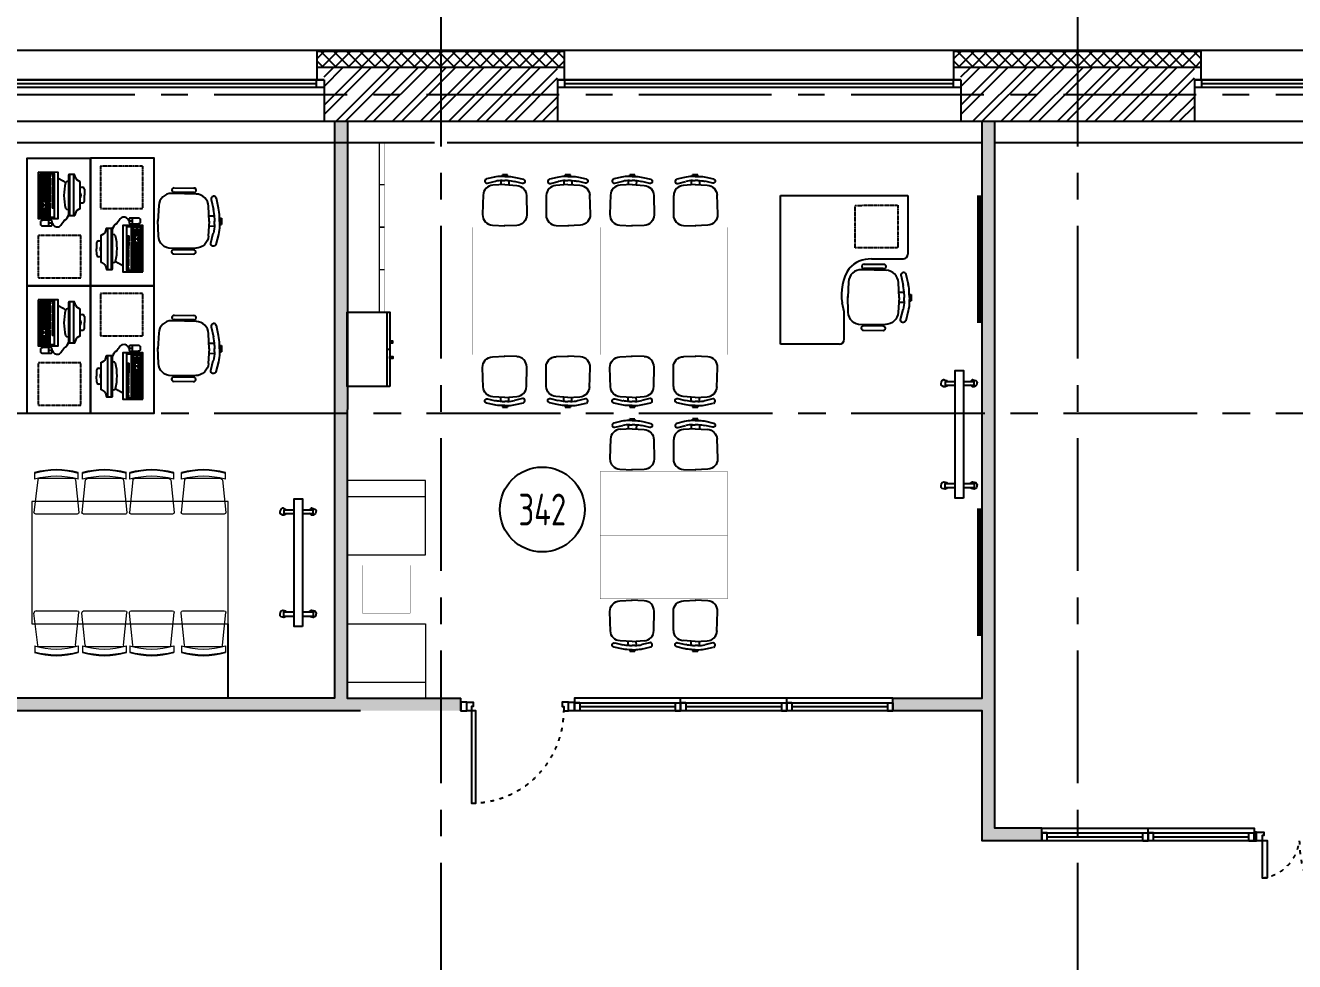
# Model space of a CAD drawing. Header units: millimetres. Extents: x -9318 to 9016603, y 0 to 838141.
# Drawn here: x 101488 to 113447, y 455839 to 464661 of the extents above; entities that cross this region are included whole.
import ezdxf
from ezdxf import colors
from ezdxf.entities.mleader import LeaderData, LeaderLine
from ezdxf.enums import TextEntityAlignment as Align
from ezdxf.math import Vec2, Vec3

# ---------------------------------------------------------------- set-up
doc = ezdxf.new("R2010")
doc.units = ezdxf.units.MM
for name, pattern in [('ACAD_ISO03W100', [30, 12, -18]), ('CENTER', [2, 1.25, -0.25, 0.25, -0.25]), ('HIDDEN', [6, 4, -2])]:
    doc.linetypes.add(name, pattern=pattern)
doc.layers.add('АР_новое окно', color=160, linetype='Continuous')
doc.layers.add('АР_Номер помещения', color=1, linetype='Continuous', lineweight=25)
doc.layers.add('ТХ_мебель передв', color=250, linetype='Continuous', lineweight=13)
doc.styles.add('ISOCPEUR', font='isocpeur.ttf', dxfattribs={"width": 0.7})
pattern_1 = [(50, (5759.64, 336407.27), (215.17805, -18.82564), [22.5, -247.5]), (355, (5759.64, 336407.27), (-41.6254, 225.65764), [18, -198]), (100.45144, (5777.57, 336405.7), (173.55265, 206.832), [19.12206, -210.34263]), (46.1842, (5759.64, 336467.27), (320.1724, -49.6558), [33.75, -371.25]), (96.63564, (5786.32, 336463.14), (280.3986, 292.2356), [28.6831, -315.5141]), (351.18416, (5759.64, 336467.27), (280.3986, 292.2356), [27, -297]), (21, (5789.64, 336452.27), (179.07212, -120.78567), [22.5, -247.5]), (326, (5789.64, 336452.27), (72.9946, 217.545), [18, -198]), (71.45144, (5804.56, 336442.2), (252.0667, 96.75935), [19.12206, -210.34263]), (37.5, (5759.64, 336407.274), (3.647957, 99.868156), [0, -195.6, 0, -201, 0, -198.75]), (7.5, (5759.64, 336407.27), (78.92086, 118.323514), [0, -114.6, 0, -191.1, 0, -75.75]), (327.5, (5692.74, 336407.274), (160.14673, -6.76646), [0, -75, 0, -234, 0, -310.5]), (317.5, (5662.74, 336407.27), (174.95585, 30.0315), [0, -97.5, 0, -155.4, 0, -220.5])]

# ---------------------------------------------------------------- blocks, each defined once
blk = doc.blocks.new('*U17')
at = {"layer": 'АР_новое окно', "color": 8, "lineweight": 20}
for p, q in [((0, 3800), (-70, 3800)), ((0, 0), (-70, 0))]:
    blk.add_line(p, q, dxfattribs=at)
at = {"layer": 'АР_новое окно', "color": 8}
for p, q in [((-70, 3800), (-70, 0)), ((-70, 0), (-70, 3800)), ((0, 3730), (-70, 3730)), ((-35, 3730), (-35, 70)), ((0, 3800), (0, 0)), ((0, 70), (-70, 70))]:
    blk.add_line(p, q, dxfattribs=at)
blk = doc.blocks.new('*U1095')
at = {"color": 8, "linetype": 'ByBlock'}
for p, q in [((0, 0), (0, -74)), ((50, 0), (0, 0)), ((0, -74), (0, 0)), ((1000, 0), (0, 0)), ((50, -74), (0, -74)), ((0, -74), (1000, -74)), ((50, 0), (50, -74)), ((950, 0), (50, 0)), ((50, -37), (950, -37)), ((50, -74), (950, -74)), ((950, 0), (1000, 0)), ((950, 0), (950, -74)), ((950, -74), (1000, -74)), ((1000, 0), (1000, -74)), ((1000, -74), (1000, 0))]:
    blk.add_line(p, q, dxfattribs=at)
blk = doc.blocks.new('*U1090')
at = {"color": 8, "linetype": 'ByBlock'}
for p, q in [((0, 0), (0, -74)), ((50, 0), (0, 0)), ((0, -74), (0, 0)), ((1000, 0), (0, 0)), ((50, -74), (0, -74)), ((0, -74), (1000, -74)), ((50, 0), (50, -74)), ((950, 0), (50, 0)), ((50, -37), (950, -37)), ((50, -74), (950, -74)), ((950, 0), (1000, 0)), ((950, 0), (950, -74)), ((950, -74), (1000, -74)), ((1000, 0), (1000, -74)), ((1000, -74), (1000, 0))]:
    blk.add_line(p, q, dxfattribs=at)
blk = doc.blocks.new('*U1091')
at = {"color": 8, "linetype": 'ByBlock'}
for p, q in [((0, 0), (0, -74)), ((50, 0), (0, 0)), ((0, -74), (0, 0)), ((1000, 0), (0, 0)), ((50, -74), (0, -74)), ((0, -74), (1000, -74)), ((50, 0), (50, -74)), ((950, 0), (50, 0)), ((50, -37), (950, -37)), ((50, -74), (950, -74)), ((950, 0), (1000, 0)), ((950, 0), (950, -74)), ((950, -74), (1000, -74)), ((1000, 0), (1000, -74)), ((1000, -74), (1000, 0))]:
    blk.add_line(p, q, dxfattribs=at)
blk = doc.blocks.new('*U1092')
at = {"color": 8}
blk.add_lwpolyline([(-100, 80), (-100, 950), (-140, 950), (-140, 80)], close=True, dxfattribs=at)
for points in [[(-1070, 0), (-1070, 80), (-1015, 80), (-1015, 0), (-1070, 0)], [(-1015, 80), (-1015, 0), (-955, 0), (-955, 40), (-970, 40), (-970, 80), (-1015, 80)], [(-55, 80), (-55, 0), (-115, 0), (-115, 40), (-100, 40), (-100, 80), (-55, 80)], [(0, 0), (0, 80), (-55, 80), (-55, 0), (0, 0)]]:
    blk.add_lwpolyline(points, dxfattribs=at)
at = {"color": 8, "linetype": 'ACAD_ISO03W100', "ltscale": 3}
blk.add_arc((-100, 80), 870, 90, 180, dxfattribs=at)
blk = doc.blocks.new('*U1212')
at = {"layer": 'АР_Номер помещения', "color": 8}
blk.add_circle((-20696, 879), 400, dxfattribs=at)
at = {"color": 8, "style": 'ISOCPEUR', "width": 0.7, "flags": 1}
blk.add_attdef('КАТЕГОРИЯ', (-499, -2092), '', height=250, dxfattribs=at)
at = {"layer": 'АР_Номер помещения', "color": 8, "style": 'ISOCPEUR', "width": 0.7}
blk.add_attdef('НОМЕР_ПОМЕЩЕНИЯ', text='', height=300, dxfattribs=at).set_placement((-20696, 879), align=Align.MIDDLE_CENTER)
blk = doc.blocks.new('_DotSmall')
at = {"color": 8, "linetype": 'ByBlock', "const_width": 0.5}
blk.add_lwpolyline([(-0.0625, 0, 1), (0.0625, 0, 1)], format="xyb", close=True, dxfattribs=at)
blk = doc.blocks.new('Полуторная_на лестницу')
at = {"color": 8}
for points in [[(75, 80), (75, 1080), (125, 1080), (125, 80)], [(1375, 430), (1375, 80), (1425, 80), (1425, 430)]]:
    blk.add_lwpolyline(points, close=True, dxfattribs=at)
for points in [[(0, 0), (0, 80), (20, 80), (20, 0), (0, 0)], [(20, 80), (20, 0), (90, 0), (90, 30), (75, 30), (75, 80), (20, 80)], [(1480, 80), (1480, 0), (1410, 0), (1410, 30), (1425, 30), (1425, 80), (1480, 80)], [(1500, 0), (1500, 80), (1480, 80), (1480, 0), (1500, 0)]]:
    blk.add_lwpolyline(points, dxfattribs=at)
at = {"color": 8, "linetype": 'ACAD_ISO03W100', "ltscale": 3}
for centre, radius, start, end in [((75, 80), 1000, 0, 90), ((1465, 40), 392, 95.9075, 174.0925)]:
    blk.add_arc(centre, radius, start, end, dxfattribs=at)
blk = doc.blocks.new('*U687')
at = {"color": 8, "linetype": 'ByBlock'}
for p, q in [((0, 0), (0, -74)), ((50, 0), (0, 0)), ((0, -74), (0, 0)), ((1000, 0), (0, 0)), ((50, -74), (0, -74)), ((0, -74), (1000, -74)), ((50, 0), (50, -74)), ((950, 0), (50, 0)), ((50, -37), (950, -37)), ((50, -74), (950, -74)), ((950, 0), (1000, 0)), ((950, 0), (950, -74)), ((950, -74), (1000, -74)), ((1000, 0), (1000, -74)), ((1000, -74), (1000, 0))]:
    blk.add_line(p, q, dxfattribs=at)
blk = doc.blocks.new('*U688')
at = {"color": 8, "linetype": 'ByBlock'}
for p, q in [((0, 0), (0, -74)), ((50, 0), (0, 0)), ((0, -74), (0, 0)), ((1000, 0), (0, 0)), ((50, -74), (0, -74)), ((0, -74), (1000, -74)), ((50, 0), (50, -74)), ((950, 0), (50, 0)), ((50, -37), (950, -37)), ((50, -74), (950, -74)), ((950, 0), (1000, 0)), ((950, 0), (950, -74)), ((950, -74), (1000, -74)), ((1000, 0), (1000, -74)), ((1000, -74), (1000, 0))]:
    blk.add_line(p, q, dxfattribs=at)
blk = doc.blocks.new('М-60')
at = {"color": 8, "extrusion": (-6.19742e-05, 0.000470712, 1)}
for p, q in [((7034998, 1186438, 0), (7035020, 1186531, 0)), ((7035068, 1186520, 0), (7035047, 1186426, 0)), ((7035049, 1186549, 0), (7035051, 1186549, 0)), ((7035202, 1186569, 0), (7035439, 1186576, 0)), ((7035415, 1186627, 0), (7035232, 1186627, 0)), ((7035232, 1186586, 0), (7035416, 1186587, 0)), ((7035086, 1186313, 0), (7035093, 1186455, 0)), ((7035563, 1186460, 0), (7035570, 1186313, 0)), ((7034971, 1186283, 0), (7034970, 1186343, 0)), ((7034989, 1186343, 0), (7034971, 1186343, 0)), ((7034971, 1186343, 0), (7034971, 1186283, 0)), ((7034989, 1186283, 0), (7034971, 1186283, 0)), ((7034989, 1186313, 0), (7034989, 1186356, 0)), ((7034989, 1186313, 0), (7034989, 1186343, 0)), ((7034989, 1186313, 0), (7034989, 1186283, 0)), ((7034989, 1186313, 0), (7034990, 1186270, 0)), ((7035037, 1186344, 0), (7035037, 1186313, 0)), ((7035038, 1186283, 0), (7035037, 1186314, 0)), ((7035038, 1186361, 0), (7035088, 1186361, 0)), ((7035086, 1186315, 0), (7035095, 1186173, 0)), ((7035565, 1186174, 0), (7035570, 1186322, 0)), ((7035000, 1186188, 0), (7035023, 1186096, 0)), ((7035038, 1186266, 0), (7035089, 1186266, 0)), ((7035071, 1186108, 0), (7035048, 1186201, 0)), ((7035053, 1186078, 0), (7035054, 1186078, 0)), ((7035206, 1186060, 0), (7035443, 1186057, 0)), ((7035236, 1186044, 0), (7035420, 1186046, 0)), ((7035420, 1186005, 0), (7035237, 1186003, 0))]:
    blk.add_line(p, q, dxfattribs=at)
for centre, start, end in [((7035230, 1186606, 122), 84.9987, 275.5247), ((7035417, 1186607, 122), 264.9987, 95.5247), ((7035234, 1186024, 122), 85.3479, 275.874), ((7035422, 1186026, 122), 265.3479, 95.874)]:
    blk.add_arc(centre, 20.6, start, end, dxfattribs=at)
at = {"color": 8, "extrusion": (6.19742e-05, -0.000470712, -1)}
for centre, major_axis, start_param, end_param in [((7035043, 1186525, 0), (15.6, 18.5, 0), 4.240369, 5.829345), ((7035045, 1186525, 0), (15.6, 18.5, 0), -0.45384, 1.098777), ((7035213, 1186449, 0), (77.8, 92.6, 0), 4.061153, 5.558057), ((7035442, 1186455, 0), (77.8, 92.6, 0), -0.725128, 0.826554), ((7035352, 1186356, 0), (-278, 234, 0), 5.584367, 5.811166), ((7035400, 1186344, 0), (234, 278, 0), 4.01357, 4.240369)]:
    blk.add_ellipse(centre, major_axis=major_axis, ratio=1, start_param=start_param, end_param=end_param, dxfattribs=at)
at = {"color": 8, "extrusion": (-6.19742e-05, 0.000470712, 1)}
for centre, major_axis, start_param, end_param in [((7035401, 1186288, 0), (238, -274, 0), 4.01357, 4.240369), ((7035353, 1186275, 0), (-274, -238, 0), 5.584367, 5.811166), ((7035215, 1186180, 0), (79.2, -91.4, 0), 4.061153, 5.558057), ((7035444, 1186178, 0), (79.2, -91.4, 0), -0.725128, 0.826554), ((7035047, 1186101, 0), (15.8, -18.3, 0), 4.240369, 5.829345), ((7035048, 1186102, 0), (15.8, -18.3, 0), -0.45384, 1.098777)]:
    blk.add_ellipse(centre, major_axis=major_axis, ratio=1, start_param=start_param, end_param=end_param, dxfattribs=at)
blk = doc.blocks.new('стол угловой 1200х1400')
at = {"color": 8, "extrusion": (-6.20986e-05, 0.000470696, 1)}
for p, q in [((-20568, 32128, -393), (-20568, 33328, -394)), ((-20568, 33328, -394), (-20015, 33328, -394)), ((-19970, 32985, -393), (-19970, 33285, -394)), ((-19213, 32728, -393), (-19472, 32728, -393)), ((-19168, 32683, -393), (-19168, 32128, -393)), ((-19168, 32128, -393), (-20568, 32128, -393))]:
    blk.add_line(p, q, dxfattribs=at)
at = {"color": 8, "linetype": 'HIDDEN', "ltscale": 0.1}
blk.add_lwpolyline([(-20476, 33232), (-20076, 33232), (-20075, 32832), (-20475, 32832)], close=True, dxfattribs=at)
at = {"color": 8, "extrusion": (-6.20986e-05, 0.000470696, 1), "elevation": -377}
blk.add_lwpolyline([(-19472, 32728), (-19557, 32709)], dxfattribs=at)
at = {"color": 8, "extrusion": (-6.20986e-05, 0.000470696, 1)}
for centre, radius, start, end in [((-20015, 33283, -377), 45, 2.4817, 90.0151), ((-19697, 32975, -377), 273, 178.0222, 227.3755), ((-19635, 33157, -377), 455, 237.2104, 279.9393), ((-19213, 32683, -377), 45, 0.0151, 90.0151)]:
    blk.add_arc(centre, radius, start, end, dxfattribs=at)
blk = doc.blocks.new('моб доска 2')
at = {"color": 8}
for points in [[(-506, 114), (-511, 119), (-516, 135), (-511, 161), (-500, 172), (-490, 172)], [(-506, 40), (-506, 135), (-463, 135), (-463, 40)], [(-490, 172), (-463, 167), (-453, 161), (-447, 146), (-453, 119)], [(463, 114), (453, 119), (447, 135), (447, 146), (458, 161), (463, 172), (474, 172), (495, 167), (506, 161), (516, 146), (511, 135), (506, 119), (495, 114)], [(495, 40), (495, 135), (463, 135), (463, 40)], [(-453, 119), (-463, 114)], [(-463, -103), (-453, -114), (-447, -124), (-453, -156), (-463, -161), (-474, -167), (-506, -161), (-511, -151), (-516, -140), (-511, -114)], [(-511, -114), (-506, -103)], [(-463, -40), (-463, -140), (-506, -140), (-506, -40)], [(495, -103), (506, -114), (516, -124), (511, -140), (506, -156), (500, -161), (490, -167), (463, -161), (453, -151), (447, -140), (447, -124), (458, -114), (463, -103)], [(463, -40), (463, -140), (495, -140), (495, -40)]]:
    blk.add_lwpolyline(points, dxfattribs=at)
blk.add_lwpolyline([(-601, -40), (-601, 40), (601, 40), (601, -40)], close=True, dxfattribs=at)
blk = doc.blocks.new('тумба 700х400')
at = {"color": 8, "extrusion": (-6.19742e-05, 0.000470712, 1)}
blk.add_line((619, 27308, 0), (619, 26608, -1), dxfattribs=at)
at = {"color": 8}
blk.add_line((619, 26959, 0), (591, 26958, 0), dxfattribs=at)
at = {"color": 8, "elevation": 0}
blk.add_lwpolyline([(591, 26608), (991, 26608), (991, 27308), (591, 27308)], close=True, dxfattribs=at)
at = {"color": 8, "extrusion": (-6.19742e-05, 0.000470712, 1), "elevation": 13}
for points in [[(591, 27035), (591, 27019), (562, 27019), (562, 27035)], [(591, 26873), (591, 26890), (562, 26890), (562, 26873)]]:
    blk.add_lwpolyline(points, close=True, dxfattribs=at)
blk = doc.blocks.new('У017')
at = {"layer": 'ТХ_мебель передв', "color": 8}
blk.add_lwpolyline([(252942, -218302), (253682, -218302), (253682, -219002), (252942, -219002)], close=True, dxfattribs=at)
blk.add_lwpolyline([(252942, -219002), (252942, -218852), (253682, -218852), (253682, -219002)], dxfattribs=at)
blk = doc.blocks.new('У208')
at = {"layer": 'ТХ_мебель передв', "color": 8, "ltscale": 100, "const_width": 2}
blk.add_lwpolyline([(101028, 140087.5), (100578, 140087.5), (100578, 139637.5), (101028, 139637.5)], close=True, dxfattribs=at)
blk = doc.blocks.new('У606')
at = {"layer": 'ТХ_мебель передв', "color": 8, "ltscale": 100, "const_width": 2}
blk.add_lwpolyline([(101657.5, 123459), (102457.5, 123459), (102457.5, 123109), (101657.5, 123109)], close=True, dxfattribs=at)
at = {"layer": 'ТХ_мебель передв', "color": 8, "ltscale": 100}
for points in [[(101657.5, 123459), (101657.5, 123409), (102457.5, 123409), (102457.5, 123459)], [(102057.5, 123459), (102057.5, 123409)]]:
    blk.add_lwpolyline(points, dxfattribs=at)
blk = doc.blocks.new('стол с тумбой 1200х600')
at = {"color": 8}
blk.add_lwpolyline([(-19012, 19801), (-19012, 21001), (-19612, 21001), (-19612, 19801)], close=True, dxfattribs=at)
at = {"color": 8, "linetype": 'HIDDEN', "ltscale": 0.1}
blk.add_lwpolyline([(-19505, 19875), (-19105, 19875), (-19105, 20275), (-19505, 20275)], close=True, dxfattribs=at)
blk = doc.blocks.new('ПК-2')
at = {"color": 8, "extrusion": (6.19742e-05, -0.000470712, 1)}
for p, q in [((7035967, 1186828, 95), (7035877, 1186827, 95)), ((7035877, 1186827, 95), (7035878, 1186571, 95)), ((7035895, 1186827, 95), (7035896, 1186571, 95)), ((7035913, 1186828, 95), (7035914, 1186571, 95)), ((7035931, 1186828, 95), (7035932, 1186571, 95)), ((7035949, 1186828, 95), (7035950, 1186571, 95)), ((7035967, 1186828, 95), (7035968, 1186571, 95)), ((7036008, 1186828, 95), (7035990, 1186828, 95)), ((7036149, 1186443, 95), (7036148, 1186828, 95)), ((7036200, 1186830, 95), (7036150, 1186830, 95)), ((7036158, 1186441, 95), (7036157, 1186830, 95)), ((7036194, 1186441, 95), (7036193, 1186830, 95)), ((7036212, 1186795, 95), (7036202, 1186828, 95)), ((7036253, 1186762, 95), (7036224, 1186780, 95)), ((7036256, 1186513, 95), (7036255, 1186758, 95)), ((7036294, 1186692, 95), (7036295, 1186635, 95)), ((7036295, 1186579, 95), (7036295, 1186635, 95)), ((7035878, 1186566, 95), (7035878, 1186512, 95)), ((7035896, 1186566, 95), (7035896, 1186512, 95)), ((7035914, 1186549, 95), (7035914, 1186531, 95)), ((7035932, 1186567, 95), (7035932, 1186513, 95)), ((7035950, 1186567, 95), (7035950, 1186513, 95)), ((7035968, 1186567, 95), (7035968, 1186513, 95)), ((7035878, 1186508, 95), (7035878, 1186436, 95)), ((7035878, 1186436, 95), (7035968, 1186436, 95)), ((7035896, 1186508, 95), (7035896, 1186454, 95)), ((7035914, 1186508, 95), (7035914, 1186436, 95)), ((7035932, 1186508, 95), (7035932, 1186454, 95)), ((7035950, 1186508, 95), (7035950, 1186436, 95)), ((7035968, 1186508, 95), (7035968, 1186436, 95)), ((7036201, 1186441, 95), (7036151, 1186441, 95)), ((7036213, 1186476, 95), (7036203, 1186443, 95)), ((7036254, 1186509, 95), (7036224, 1186491, 95))]:
    blk.add_line(p, q, dxfattribs=at)
at = {"color": 8, "extrusion": (6.19742e-05, -0.000470712, 1), "elevation": -28}
for points in [[(7035859, 1186850), (7035860, 1186414), (7036049, 1186414), (7036048, 1186850)], [(7035873, 1186837), (7035873, 1186427), (7036013, 1186427), (7036012, 1186837)]]:
    blk.add_lwpolyline(points, close=True, dxfattribs=at)
for points in [[(7035895, 1186802), (7035877, 1186802)], [(7035895, 1186785), (7035877, 1186785)], [(7035895, 1186759), (7035877, 1186759)], [(7035913, 1186785), (7035895, 1186785)], [(7035913, 1186768), (7035895, 1186768)], [(7035931, 1186797), (7035913, 1186797)], [(7035931, 1186779), (7035913, 1186779)], [(7035931, 1186762), (7035913, 1186762)], [(7035949, 1186802), (7035931, 1186802)], [(7035949, 1186785), (7035931, 1186785)], [(7035949, 1186768), (7035931, 1186768)], [(7035967, 1186811), (7035949, 1186811)], [(7035967, 1186794), (7035949, 1186794)], [(7035967, 1186776), (7035949, 1186776)], [(7035967, 1186759), (7035949, 1186759)], [(7035990, 1186828), (7035990, 1186811)], [(7036008, 1186811), (7035990, 1186811)], [(7035990, 1186794), (7035990, 1186725)], [(7036008, 1186794), (7035990, 1186794)], [(7036008, 1186777), (7035990, 1186776)], [(7036008, 1186759), (7035990, 1186759)], [(7036008, 1186828), (7036008, 1186811)], [(7036008, 1186794), (7036008, 1186725)], [(7036048, 1186795), (7036093, 1186771), (7036117, 1186752)], [(7035895, 1186640), (7035877, 1186639)], [(7035913, 1186751), (7035895, 1186751)], [(7035913, 1186734), (7035895, 1186734)], [(7035913, 1186716), (7035895, 1186716)], [(7035913, 1186699), (7035895, 1186699)], [(7035913, 1186682), (7035895, 1186682)], [(7035913, 1186665), (7035895, 1186665)], [(7035913, 1186648), (7035895, 1186648)], [(7035931, 1186745), (7035913, 1186745)], [(7035931, 1186728), (7035913, 1186728)], [(7035931, 1186711), (7035913, 1186711)], [(7035931, 1186694), (7035913, 1186694)], [(7035931, 1186677), (7035913, 1186677)], [(7035931, 1186660), (7035913, 1186660)], [(7035931, 1186643), (7035913, 1186643)], [(7035949, 1186751), (7035931, 1186751)], [(7035949, 1186734), (7035931, 1186734)], [(7035949, 1186717), (7035931, 1186717)], [(7035949, 1186699), (7035931, 1186699)], [(7035949, 1186682), (7035931, 1186682)], [(7035949, 1186665), (7035931, 1186665)], [(7035949, 1186648), (7035931, 1186648)], [(7035967, 1186742), (7035949, 1186742)], [(7035967, 1186725), (7035949, 1186725)], [(7035967, 1186708), (7035949, 1186708)], [(7035967, 1186691), (7035949, 1186691)], [(7035967, 1186674), (7035949, 1186674)], [(7035967, 1186657), (7035949, 1186657)], [(7035967, 1186640), (7035949, 1186640)], [(7036008, 1186742), (7035990, 1186742)], [(7036008, 1186725), (7035990, 1186725)], [(7035990, 1186717), (7035990, 1186648)], [(7036008, 1186717), (7035990, 1186717)], [(7036008, 1186700), (7035990, 1186700)], [(7036008, 1186682), (7035990, 1186682)], [(7036008, 1186665), (7035990, 1186665)], [(7036008, 1186648), (7035990, 1186648)], [(7035990, 1186640), (7035990, 1186571)], [(7036008, 1186640), (7035990, 1186640)], [(7036008, 1186717), (7036008, 1186648)], [(7036008, 1186640), (7036008, 1186571)], [(7035896, 1186614), (7035878, 1186614)], [(7035896, 1186597), (7035878, 1186597)], [(7035968, 1186571), (7035878, 1186571)], [(7035896, 1186567), (7035878, 1186567)], [(7035914, 1186549), (7035878, 1186549)], [(7035914, 1186531), (7035878, 1186531)], [(7035913, 1186631), (7035895, 1186631)], [(7035914, 1186614), (7035896, 1186614)], [(7035932, 1186626), (7035914, 1186626)], [(7035932, 1186608), (7035914, 1186608)], [(7035949, 1186631), (7035931, 1186631)], [(7035950, 1186614), (7035932, 1186614)], [(7035950, 1186597), (7035932, 1186597)], [(7035968, 1186567), (7035932, 1186567)], [(7035968, 1186549), (7035932, 1186549)], [(7035968, 1186531), (7035932, 1186531)], [(7035968, 1186623), (7035950, 1186623)], [(7035968, 1186605), (7035950, 1186605)], [(7036008, 1186623), (7035990, 1186623)], [(7036008, 1186606), (7035990, 1186605)], [(7036008, 1186588), (7035990, 1186588)], [(7036008, 1186571), (7035990, 1186571)], [(7035990, 1186567), (7035990, 1186513)], [(7036008, 1186567), (7035990, 1186567)], [(7036008, 1186549), (7035990, 1186549)], [(7036008, 1186531), (7035990, 1186531)], [(7036008, 1186567), (7036008, 1186513)], [(7035896, 1186513), (7035878, 1186513)], [(7035968, 1186508), (7035878, 1186508)], [(7035968, 1186472), (7035878, 1186472)], [(7035968, 1186454), (7035878, 1186454)], [(7035968, 1186490), (7035896, 1186490)], [(7035968, 1186513), (7035932, 1186513)], [(7036008, 1186513), (7035990, 1186513)], [(7036008, 1186513), (7035990, 1186513)], [(7035990, 1186372), (7035957, 1186372)]]:
    blk.add_lwpolyline(points, dxfattribs=at)
blk.add_lwpolyline([(7035882, 1186385), (7035882, 1186358, 0.19919), (7035884, 1186354, 0.098412), (7035891, 1186348, 0.055653), (7035901, 1186346, 0.042416), (7035915, 1186345), (7035979, 1186345, 0.114539), (7035983, 1186346, 0.103755), (7035987, 1186349, 0.091433), (7035989, 1186353, 0.084292), (7035990, 1186358), (7035990, 1186385, 0.084292), (7035989, 1186390, 0.091433), (7035986, 1186395, 0.103755), (7035983, 1186398, 0.114539), (7035978, 1186399), (7035914, 1186399, 0.042416), (7035901, 1186397, 0.055653), (7035891, 1186395, 0.098412), (7035884, 1186389, 0.19919)], format="xyb", close=True, dxfattribs=at)
for points in [[(7035968, 1186399, 0.114539), (7035964, 1186398, 0.103755), (7035960, 1186395, 0.091433), (7035958, 1186390, 0.084292), (7035957, 1186385), (7035957, 1186358, 0.084292), (7035958, 1186353, 0.091433), (7035960, 1186349, 0.103755), (7035964, 1186346, 0.114539), (7035968, 1186345, 0.114539)], [(7035990, 1186372, 0.397637), (7036050, 1186338, 0.110351), (7036067, 1186345, 0.08312), (7036080, 1186362, 0.014729), (7036105, 1186395, 0.170175), (7036149, 1186454, -0.037673)]]:
    blk.add_lwpolyline(points, format="xyb", dxfattribs=at)
at = {"color": 8, "extrusion": (6.19742e-05, -0.000470712, 1)}
for centre, radius, start, end in [((7036134, 1186746, -28), 18, 82.9331, 161.3058), ((7036116, 1186601, -28), 164, 78.7654, 82.9331), ((7036150, 1186828, -28), 1.8, 90.1091, 180.1091), ((7036200, 1186828, -28), 1.8, 0.1091, 90.1091), ((7036238, 1186803, -28), 27, 197.1145, 238.1415), ((7036251, 1186758, -28), 4.5, 0.1091, 59.6301), ((7036579, 1186631, -28), 477, 165.3648, 179.8791), ((7036293, 1186966, -28), 256, 261.5096, 266.4787), ((7036229, 1186635, -28), 33.8, 322.7271, 37.4911), ((7036276, 1186692, -28), 18, 0.1091, 86.4787), ((7036579, 1186635, -28), 477, 180.3391, 194.8534), ((7036295, 1186305, -28), 256, 93.7395, 98.7086), ((7036277, 1186579, -28), 18, 273.7395, 0.1091), ((7036135, 1186519, -28), 18, 198.9124, 277.2851), ((7036116, 1186664, -28), 164, 277.2851, 281.4528), ((7036151, 1186443, -28), 1.8, 180.1091, 270.1091), ((7036201, 1186443, -28), 1.8, 270.1091, 0.1091), ((7036239, 1186468, -28), 27, 122.0766, 163.1037), ((7036251, 1186513, -28), 4.5, 300.5881, 0.1091)]:
    blk.add_arc(centre, radius, start, end, dxfattribs=at)
blk = doc.blocks.new('У093')
at = {"layer": 'ТХ_мебель передв', "color": 8, "elevation": -1}
for points in [[(46453, 18830), (46390, 18830)], [(46443, 18459), (46443, 18793)], [(46459, 18803), (46760, 18840)], [(48016, 18803), (47709, 18840)], [(48021, 18830), (48085, 18830)], [(48027, 18459), (48027, 18793)], [(46453, 18422), (46390, 18422)], [(46459, 18449), (46766, 18417)], [(48016, 18449), (47709, 18417)], [(48021, 18422), (48085, 18422)], [(46453, 18382), (46390, 18382)], [(46443, 18012), (46443, 18340)], [(46459, 18356), (46760, 18388)], [(48016, 18356), (47709, 18388)], [(48021, 18382), (48085, 18382)], [(48027, 18012), (48027, 18340)], [(46453, 17970), (46390, 17970)], [(46459, 17996), (46766, 17964)], [(46459, 17909), (46760, 17941)], [(48016, 17996), (47709, 17964)], [(48016, 17909), (47709, 17941)], [(48021, 17970), (48085, 17970)], [(46453, 17936), (46390, 17936)], [(46443, 17565), (46443, 17893)], [(48021, 17936), (48085, 17936)], [(48027, 17565), (48027, 17893)], [(46453, 17523), (46390, 17523)], [(46459, 17549), (46766, 17518)], [(48016, 17549), (47709, 17518)], [(48021, 17523), (48085, 17523)], [(46453, 17449), (46390, 17449)], [(46443, 17078), (46443, 17406)], [(46459, 17422), (46760, 17454)], [(48016, 17422), (47709, 17454)], [(48021, 17449), (48085, 17449)], [(48027, 17078), (48027, 17406)], [(46453, 17036), (46390, 17036)], [(46459, 17062), (46766, 17031)], [(48016, 17062), (47709, 17031)], [(48021, 17036), (48085, 17036)]]:
    blk.add_lwpolyline(points, dxfattribs=at)
blk.add_lwpolyline([(46660, 18860), (46660, 17010), (47810, 17010), (47810, 18860)], close=True, dxfattribs=at)
at = {"layer": 'ТХ_мебель передв', "color": 8}
for centre, radius, start, end in [((47045, 18628, -1), 687, 162.464, 197.4481), ((47148, 18628, -1), 780, 164.6265, 195.2953), ((47108, 18628, -1), 687, 162.464, 197.4481), ((47269, 18628, -1), 780, 344.7047, 15.3735), ((47419, 18628, -1), 687, 342.5519, 17.536), ((47332, 18628, -1), 780, 344.7047, 15.3735), ((47045, 18175, -1), 687, 162.464, 197.4481), ((47148, 18175, -1), 780, 164.6265, 195.2953), ((47108, 18175, -1), 687, 162.464, 197.4481), ((47269, 18175, -1), 780, 344.7047, 15.3735), ((47419, 18175, -1), 687, 342.5519, 17.536), ((47332, 18175, -1), 780, 344.7047, 15.3735), ((47045, 17730, -1), 687, 162.5519, 197.536), ((47148, 17730, -1), 780, 164.7047, 195.3735), ((47108, 17730, -1), 687, 162.5519, 197.536), ((47269, 17730, -1), 780, 344.6265, 15.2953), ((47419, 17730, -1), 687, 342.464, 17.4481), ((47332, 17730, -1), 780, 344.6265, 15.2953), ((47045, 17243, -1), 687, 162.5519, 197.536), ((47148, 17243, -1), 780, 164.7047, 195.3735), ((47108, 17243, -1), 687, 162.5519, 197.536), ((47269, 17243, -1), 780, 344.6265, 15.2953), ((47419, 17243, -1), 687, 342.464, 17.4481), ((47332, 17243, -1), 780, 344.6265, 15.2953)]:
    blk.add_arc(centre, radius, start, end, dxfattribs=at)
blk.add_ellipse((46765, 18824, -1), major_axis=(13.1, -13.1), ratio=0.741772, start_param=0.633725, end_param=2.506884, dxfattribs=at)
for points in [[(46443, 18793, -1), (46443, 18798, -1), (46448, 18803, -1), (46459, 18803, -1)], [(46781, 18825, -1), (46781, 18692, -1), (46781, 18560, -1), (46781, 18433, -1)], [(47693, 18819, -1), (47693, 18830, -1), (47699, 18840, -1), (47709, 18840, -1)], [(47693, 18433, -1), (47693, 18560, -1), (47693, 18692, -1), (47693, 18825, -1)], [(48016, 18803, -1), (48021, 18803, -1), (48027, 18798, -1), (48027, 18793, -1)], [(46459, 18449, -1), (46448, 18449, -1), (46443, 18454, -1), (46443, 18459, -1)], [(46781, 18428, -1), (46781, 18422, -1), (46776, 18417, -1), (46766, 18417, -1)], [(47709, 18417, -1), (47699, 18417, -1), (47693, 18422, -1), (47693, 18428, -1)], [(48027, 18459, -1), (48027, 18454, -1), (48021, 18449, -1), (48016, 18449, -1)], [(46443, 18340, -1), (46443, 18345, -1), (46448, 18351, -1), (46459, 18356, -1)], [(46760, 18388, -1), (46771, 18388, -1), (46781, 18377, -1), (46781, 18372, -1)], [(46781, 18372, -1), (46781, 18240, -1), (46781, 18107, -1), (46781, 17980, -1)], [(47693, 18372, -1), (47693, 18377, -1), (47699, 18388, -1), (47709, 18388, -1)], [(47693, 17980, -1), (47693, 18107, -1), (47693, 18240, -1), (47693, 18372, -1)], [(48016, 18356, -1), (48021, 18351, -1), (48027, 18345, -1), (48027, 18340, -1)], [(46459, 17996, -1), (46448, 17996, -1), (46443, 18001, -1), (46443, 18012, -1)], [(46760, 17941, -1), (46771, 17941, -1), (46781, 17936, -1), (46781, 17925, -1)], [(46781, 17980, -1), (46781, 17970, -1), (46776, 17964, -1), (46766, 17964, -1)], [(47693, 17925, -1), (47693, 17936, -1), (47699, 17941, -1), (47709, 17941, -1)], [(48027, 18012, -1), (48027, 18001, -1), (48021, 17996, -1), (48016, 17996, -1)], [(46443, 17893, -1), (46443, 17904, -1), (46448, 17909, -1), (46459, 17909, -1)], [(46781, 17925, -1), (46781, 17793, -1), (46781, 17666, -1), (46781, 17533, -1)], [(47693, 17533, -1), (47693, 17666, -1), (47693, 17793, -1), (47693, 17925, -1)], [(48016, 17909, -1), (48021, 17909, -1), (48027, 17904, -1), (48027, 17893, -1)], [(46459, 17549, -1), (46448, 17549, -1), (46443, 17560, -1), (46443, 17565, -1)], [(46781, 17533, -1), (46781, 17523, -1), (46776, 17518, -1), (46766, 17518, -1)], [(47709, 17518, -1), (47699, 17518, -1), (47693, 17523, -1), (47693, 17533, -1)], [(48027, 17565, -1), (48027, 17560, -1), (48021, 17549, -1), (48016, 17549, -1)], [(46443, 17406, -1), (46443, 17417, -1), (46448, 17422, -1), (46459, 17422, -1)], [(46760, 17454, -1), (46771, 17454, -1), (46781, 17449, -1), (46781, 17438, -1)], [(46781, 17438, -1), (46781, 17306, -1), (46781, 17179, -1), (46781, 17047, -1)], [(47693, 17438, -1), (47693, 17449, -1), (47699, 17454, -1), (47709, 17454, -1)], [(47693, 17047, -1), (47693, 17179, -1), (47693, 17306, -1), (47693, 17438, -1)], [(48016, 17422, -1), (48021, 17422, -1), (48027, 17417, -1), (48027, 17406, -1)], [(46459, 17062, -1), (46448, 17062, -1), (46443, 17073, -1), (46443, 17078, -1)], [(46781, 17047, -1), (46781, 17036, -1), (46776, 17031, -1), (46766, 17031, -1)], [(47709, 17031, -1), (47699, 17031, -1), (47693, 17036, -1), (47693, 17047, -1)], [(48027, 17078, -1), (48027, 17073, -1), (48021, 17062, -1), (48016, 17062, -1)]]:
    blk.add_open_spline(points, degree=3, dxfattribs=at)
blk.add_open_spline([(47709, 17964, -1), (47699, 17964, -1), (47693, 17970, -1), (47693, 17975, -1), (47693, 17975, -1), (47693, 17975, -1), (47693, 17980, -1)], degree=3, knots=[0, 0, 0, 0, 1, 1, 1, 2, 2, 2, 2], dxfattribs=at)
blk = doc.blocks.new('У021-2')
at = {"layer": 'ТХ_мебель передв', "color": 8, "ltscale": 100, "const_width": 2}
blk.add_lwpolyline([(-69846, 128050), (-68646, 128050), (-68646, 128650), (-69846, 128650)], close=True, dxfattribs=at)
blk = doc.blocks.new('стуо без подлокот')
at = {"color": 8, "extrusion": (-5.44802e-05, 0.000471638, 1)}
for p, q in [((-8645, 20682, 0), (-8627, 20756, 0)), ((-8588, 20746, 0), (-8606, 20672, 0)), ((-8603, 20770, 0), (-8602, 20770, 0)), ((-8577, 20581, 0), (-8569, 20694, 0)), ((-8474, 20785, 0), (-8288, 20787, 0)), ((-8193, 20693, 0), (-8189, 20575, 0)), ((-8669, 20558, 0), (-8669, 20606, 0)), ((-8668, 20606, 0), (-8669, 20558, 0)), ((-8654, 20606, 0), (-8668, 20606, 0)), ((-8654, 20582, 0), (-8653, 20617, 0)), ((-8654, 20582, 0), (-8654, 20606, 0)), ((-8654, 20582, 0), (-8654, 20558, 0)), ((-8654, 20582, 0), (-8654, 20548, 0)), ((-8615, 20606, 0), (-8615, 20581, 0)), ((-8615, 20557, 0), (-8615, 20582, 0)), ((-8614, 20620, 0), (-8574, 20619, 0)), ((-8577, 20582), (-8571, 20469, 0)), ((-8195, 20464, 0), (-8189, 20582, 0)), ((-8654, 20558, 0), (-8669, 20558, 0)), ((-8647, 20482, 0), (-8630, 20408, 0)), ((-8615, 20543, 0), (-8575, 20543, 0)), ((-8591, 20417, 0), (-8608, 20492, 0)), ((-8606, 20393, 0), (-8605, 20394, 0)), ((-8484, 20377, 0), (-8294, 20371, 0))]:
    blk.add_line(p, q, dxfattribs=at)
at = {"color": 8, "extrusion": (5.44802e-05, -0.000471638, -1)}
for centre, major_axis, start_param, end_param in [((-8608, 20751, 0), (12.7, 14.6, 0), 4.240369, 5.829345), ((-8607, 20751, 0), (12.7, 14.6, 0), -0.45384, 1.098777), ((-8473, 20688, 0), (63.4, 73.1, 0), 4.061153, 5.558057), ((-8290, 20690, 0), (63.4, 73.1, 0), -0.725128, 0.826554), ((-8363, 20612, 0), (-219, 190, 0), 5.584367, 5.811166), ((-8325, 20602, 0), (190, 219, 0), 4.01357, 4.240369)]:
    blk.add_ellipse(centre, major_axis=major_axis, ratio=1, start_param=start_param, end_param=end_param, dxfattribs=at)
at = {"color": 8, "extrusion": (-5.44802e-05, 0.000471638, 1)}
for centre, major_axis, start_param, end_param in [((-8364, 20547, 0), (-222, -187, 0), 5.584367, 5.811166), ((-8325, 20557, 0), (187, -222, 0), 4.01357, 4.240369), ((-8475, 20473, 0), (62.2, -74.2, 0), 4.061153, 5.558057), ((-8292, 20468, 0), (62.2, -74.2, 0), -0.725128, 0.826554), ((-8611, 20412, 0), (12.4, -14.8, 0), 4.240369, 5.829345), ((-8610, 20412, 0), (12.4, -14.8, 0), -0.45384, 1.098777)]:
    blk.add_ellipse(centre, major_axis=major_axis, ratio=1, start_param=start_param, end_param=end_param, dxfattribs=at)

msp = doc.modelspace()

# ---------------------------------------------------------------- hatches: boundary and pattern name
at = {"ltscale": 100}
h = msp.add_hatch(dxfattribs=at)
h.set_pattern_fill('ANSI37', color=256, scale=700)
h.set_pattern_definition([(45, (-871802.94, 500160.1), (-61.871843, 61.871843), []), (135, (-871802.94, 500160.1), (-61.871843, -61.871843), [])])
h.paths.add_polyline_path([(106567.03, 464267.96), (104237.03, 464267.96), (104237.03, 464417.96), (106567.03, 464417.96)])
h = msp.add_hatch(dxfattribs=at)
h.set_pattern_fill('ANSI37', color=256, scale=700)
h.set_pattern_definition([(45, (-865802.94, 500160.1), (-61.871843, 61.871843), []), (135, (-865802.94, 500160.1), (-61.871843, -61.871843), [])])
h.paths.add_polyline_path([(112567.03, 464267.96), (110237.03, 464267.96), (110237.03, 464417.96), (112567.03, 464417.96)])
h = msp.add_hatch(dxfattribs=at)
h.set_pattern_fill('ANSI32', color=256, scale=500)
h.set_pattern_definition([(45, (-893977.62, 500834.13), (-132.58252, 132.58252), []), (45, (-893889.23, 500834.13), (-132.58252, 132.58252), [])])
h.paths.add_polyline_path([(106502.03, 464267.96), (104302.03, 464267.96), (104302.03, 463757.96), (106502.03, 463757.96)])
h = msp.add_hatch(dxfattribs=at)
h.set_pattern_fill('ANSI32', color=256, scale=500)
h.set_pattern_definition([(45, (-887977.62, 500834.13), (-132.58252, 132.58252), []), (45, (-887889.23, 500834.13), (-132.58252, 132.58252), [])])
h.paths.add_polyline_path([(112502.03, 464267.96), (110302.03, 464267.96), (110302.03, 463757.96), (112502.03, 463757.96)])
h = msp.add_hatch(dxfattribs=at)
h.set_pattern_fill('AR-CONC', color=256, scale=30)
h.set_pattern_definition([(50, (4819.64, 336407.27), (215.17805, -18.82564), [22.5, -247.5]), (355, (4819.64, 336407.27), (-41.6254, 225.65764), [18, -198]), (100.45144, (4837.57, 336405.7), (173.55265, 206.832), [19.12206, -210.34263]), (46.1842, (4819.64, 336467.27), (320.1724, -49.6558), [33.75, -371.25]), (96.63564, (4846.32, 336463.14), (280.3986, 292.2356), [28.6831, -315.5141]), (351.18416, (4819.64, 336467.27), (280.3986, 292.2356), [27, -297]), (21, (4849.64, 336452.27), (179.07212, -120.78567), [22.5, -247.5]), (326, (4849.64, 336452.27), (72.9946, 217.545), [18, -198]), (71.45144, (4864.56, 336442.2), (252.0667, 96.75935), [19.12206, -210.34263]), (37.5, (4819.64, 336407.274), (3.647957, 99.868156), [0, -195.6, 0, -201, 0, -198.75]), (7.5, (4819.64, 336407.27), (78.92086, 118.323514), [0, -114.6, 0, -191.1, 0, -75.75]), (327.5, (4752.74, 336407.274), (160.14673, -6.76646), [0, -75, 0, -234, 0, -310.5]), (317.5, (4722.74, 336407.27), (174.95585, 30.0315), [0, -97.5, 0, -155.4, 0, -220.5])])
h.paths.add_polyline_path([(104522.03, 463757.92), (104402.03, 463757.99), (104399.14, 458322.82), (104519.14, 458322.82)])
h = msp.add_hatch(dxfattribs=at)
h.set_pattern_fill('AR-CONC', color=256, scale=30)
h.set_pattern_definition(pattern_1)
h.paths.add_polyline_path([(110622.68, 463757.96), (110502.68, 463757.96), (110502.84, 458322.87), (109660.81, 458322.88), (109660.81, 458202.88), (110503.01, 458202.87), (110502.68, 456978.03), (111065.98, 456977.93), (111065.98, 457097.95), (110622.68, 457098.01)])
h = msp.add_hatch(dxfattribs=at)
h.set_pattern_fill('AR-CONC', color=256, scale=30)
h.set_pattern_definition(pattern_1)
h.paths.add_polyline_path([(105590.81, 458322.87), (96525.97, 458322.88), (96525.98, 458202.86), (105590.81, 458202.87)])

# ---------------------------------------------------------------- linework, layer by layer
at = {"linetype": 'CENTER', "ltscale": 1000}
for p, q in [((105402.03, 470770.43), (105402.03, 415038.08)), ((111402.03, 470770.43), (111402.03, 415038.08)), ((51268.34, 464007.96), (134446.74, 464007.96)), ((51268.34, 461007.96), (134446.74, 461007.96)), ((51278.56, 461008.28), (134456.96, 461008.28))]:
    msp.add_line(p, q, dxfattribs=at)
at = {"ltscale": 100}
for p, q in [((95322.03, 464427.96), (121332.03, 464427.96)), ((104237.03, 464417.96), (106567.03, 464417.96)), ((110237.03, 464417.96), (112567.03, 464417.96)), ((104237.03, 464267.96), (106567.03, 464267.96)), ((104237.03, 464149.04), (104237.03, 464267.96)), ((106567.03, 464149.04), (106567.03, 464267.96)), ((110237.03, 464267.96), (112567.03, 464267.96)), ((110237.03, 464149.04), (110237.03, 464267.96)), ((112567.03, 464149.04), (112567.03, 464267.96)), ((104237.03, 464149.04), (104302.03, 464149.04)), ((104302.03, 464149.04), (104302.03, 463757.96)), ((106502.03, 464149.04), (106502.03, 463757.96)), ((106502.03, 464149.04), (106567.03, 464149.04)), ((110237.03, 464149.04), (110302.03, 464149.04)), ((110302.03, 464149.04), (110302.03, 463757.96)), ((112502.03, 464149.04), (112502.03, 463757.96)), ((112502.03, 464149.04), (112567.03, 464149.04)), ((104302.03, 463757.96), (106502.03, 463757.96)), ((104302.03, 463757.96), (104402.03, 463757.96)), ((110302.03, 463757.96), (112502.03, 463757.96)), ((93602.03, 463557.96), (105341.93, 463557.96)), ((105461.93, 463557.96), (110502.68, 463557.96)), ((110622.68, 463557.96), (117152.03, 463557.96)), ((103399.14, 458322.82), (103399.14, 459022.82)), ((104399.14, 458322.82), (103399.14, 458322.82))]:
    msp.add_line(p, q, dxfattribs=at)
at = {"lineweight": 15, "ltscale": 100}
for p, q in [((100567.03, 464149.04), (104302.03, 464149.04)), ((106567.03, 464149.04), (110302.03, 464149.04)), ((112567.03, 464149.04), (116237.03, 464149.04))]:
    msp.add_line(p, q, dxfattribs=at)
for p, q in [((100502.03, 463757.96), (104302.03, 463757.96)), ((106502.03, 463757.96), (110302.03, 463757.96)), ((112502.03, 463757.96), (116302.03, 463757.96))]:
    msp.add_line(p, q)
at = {"ltscale": 100}
for points in [[(104237.03, 464267.96), (104237.03, 464427.96)], [(106567.03, 464267.96), (106567.03, 464427.96)], [(110237.03, 464267.96), (110237.03, 464427.96)], [(112567.03, 464267.96), (112567.03, 464427.96)], [(104402.03, 463757.96), (104399.14, 458322.82), (96525.97, 458322.89), (96525.98, 458202.88)], [(104522.03, 463757.96), (104519.14, 458322.82), (105590.81, 458322.88)], [(109660.81, 458322.88), (110502.68, 458322.87), (110502.68, 463757.96)], [(111065.98, 456977.93), (111065.98, 457098), (110622.68, 457098.01), (110622.68, 463757.96)], [(105590.81, 458202.88), (105590.81, 458322.88)], [(109660.81, 458322.88), (106660.81, 458322.88), (106660.81, 458276.87)], [(107660.81, 458276.87), (107660.81, 458322.88)], [(108660.81, 458276.87), (108660.81, 458322.88)], [(109660.81, 458202.88), (109660.81, 458322.88)], [(104645.81, 458202.82), (96525.98, 458202.92)], [(111065.98, 456977.93), (110502.68, 456978.03), (110502.68, 458202.87), (109660.81, 458202.88)], [(111065.98, 457097.95), (113065.98, 457097.95), (113065.98, 457051.98)], [(112065.98, 457051.97), (112065.98, 457097.95)]]:
    msp.add_lwpolyline(points, dxfattribs=at)
at = {"const_width": 50}
for points in [[(110477.68, 463057.91), (110477.68, 461857.91)], [(110477.68, 460108.7), (110477.68, 458908.7)]]:
    msp.add_lwpolyline(points, dxfattribs=at)

# ---------------------------------------------------------------- block references
at = {"xscale": -1}
for name, p, rotation in [('*U17', (104302.03, 464079.04), 90), ('*U17', (110302.03, 464079.04), 90), ('*U17', (116302.03, 464079.04), 90), ('стуо без подлокот', (127180.96, 454583.4, -0.02), 90), ('стуо без подлокот', (128380.96, 454583.4, -0.02), 90), ('стуо без подлокот', (85424.5, 469732.52, -0.02), 270), ('стуо без подлокот', (86624.5, 469732.52, -0.02), 270), ('стуо без подлокот', (128380.96, 452283.4, -0.02), 90), ('У017', (-148422.57, 241370.96), 180), ('стуо без подлокот', (86624.5, 467432.52, -0.02), 270)]:
    msp.add_blockref(name, p, dxfattribs=dict(at, rotation=rotation))
for name, p, rotation in [('У606', (-18586.97, 565215.41), 270), ('стол с тумбой 1200х600', (83089.86, 483209.02), 180), ('ПК-2', (-6936496.61, -710176.47, -94.96), 359.8909180547824), ('стуо без подлокот', (85424.5, 454583.4, -0.02), 270), ('стуо без подлокот', (86624.5, 454583.4, -0.02), 270), ('М-60', (7156284.13, 1537093.12, 0.01), 179.0887326624886), ('стол угловой 1200х1400', (76475.1, 442489.96, 393.03), 270), ('ПК-2', (7140700.68, 1635792.3, -94.96), 179.8909180547824), ('У606', (-18586.97, 564415.41), 270), ('М-60', (7162783.1, 1536374.41, 393.06), 179.0887326624886), ('стол с тумбой 1200х600', (83089.86, 482009.02), 180), ('ПК-2', (-6936496.61, -711376.47, -94.96), 359.8909180547824), ('У021-2', (37057.14, 590208.43), 180), ('У021-2', (38257.14, 590208.43), 180), ('М-60', (7156284.13, 1535893.12, 0.01), 179.0887326624886), ('ПК-2', (7140700.68, 1634592.3, -94.96), 179.8909180547824), ('стуо без подлокот', (127180.96, 469732.52, -0.02), 90), ('стуо без подлокот', (128380.96, 469732.52, -0.02), 90), ('моб доска 2', (110287.93, 460807.91), 89.99999999999997), ('стуо без подлокот', (86624.5, 452283.4, -0.02), 270), ('У093', (120408.71, 412363.15, 0.56), 89.99999999999999), ('моб доска 2', (104059.44, 459597.82), 89.99999999999997), ('У021-2', (38257.14, 587908.43), 180), ('стуо без подлокот', (128380.96, 467432.52, -0.02), 90), ('*U1092', (105590.81, 458282.87), 180), ('Полуторная_на лестницу', (114565.98, 457057.98), 180)]:
    msp.add_blockref(name, p, dxfattribs=dict(rotation=rotation))
for name, p in [('стол с тумбой 1200х600', (121114.21, 442406.8)), ('стол с тумбой 1200х600', (121114.21, 441206.8)), ('У208', (4086.14, 319485.27)), ('У017', (-148422.57, 677324.59))]:
    msp.add_blockref(name, p)
for name, p in [('У021-2', (37057.14, 334107.49)), ('У021-2', (38257.14, 334107.49)), ('тумба 700х400', (105512.3, 434650.37, -0.18)), ('У021-2', (38257.14, 331807.49))]:
    msp.add_blockref(name, p, dxfattribs=at)
ref = msp.add_blockref('*U1212', (127054.41, 459220.26))
ref.add_attrib('НОМЕР_ПОМЕЩЕНИЯ', '342', dxfattribs={"layer": 'АР_Номер помещения', "color": 8, "height": 300, "style": 'ISOCPEUR', "width": 0.7}).set_placement((106358.66, 460099), align=Align.MIDDLE_CENTER)
at = {"ltscale": 100, "xscale": -1}
for name, p, rotation in [('*U1091', (107660.81, 458276.87), 0.0001519656341564257), ('*U1090', (108660.81, 458276.87), 0.0001519656341564257), ('*U1095', (109660.81, 458276.88), 0.0001519656341564257), ('*U688', (111065.98, 456977.93), 180.0001519656341), ('*U687', (112065.98, 456977.97), 180.0001519656341)]:
    msp.add_blockref(name, p, dxfattribs=dict(at, rotation=rotation))

# ---------------------------------------------------------------- leaders
ml = msp.add_multileader_mtext('Standard')
ml.set_content('+13,700', color=8, style='ISOCPEUR')
ml.set_leader_properties(color=8, linetype='Continuous', lineweight=-1)
ml.set_arrow_properties(name='DOTSMALL')
ml.build(insert=Vec2(0, 0))
ml.multileader.update_dxf_attribs({"has_text_frame": 1, "text_left_attachment_type": 4, "text_right_attachment_type": 4, "dogleg_length": 100, "arrow_head_size": 180})
ctx = ml.context
ctx.base_point, ctx.char_height, ctx.arrow_head_size, ctx.landing_gap_size, ctx.plane_origin = Vec3(118053.07, 658154.33), 250, 180, 50, Vec3(117803.7, 657493.51)
ctx.left_attachment, ctx.right_attachment = 4, 4
notes = []
notes.append((ctx, [(0, (0, 0, 0), (0, 0), (1, 0), 1, [])]))
ctx.mtext.insert, ctx.mtext.width, ctx.mtext.line_spacing_style, ctx.mtext.flow_direction = Vec3(118103.07, 658487.66), 852.697, 2, 5
ml = msp.add_multileader_mtext('Standard')
ml.set_content('+15,850', color=8, style='ISOCPEUR')
ml.set_leader_properties(color=8, linetype='Continuous', lineweight=-1)
ml.set_arrow_properties(name='DOTSMALL')
ml.build(insert=Vec2(0, 0))
ml.multileader.update_dxf_attribs({"has_text_frame": 1, "text_left_attachment_type": 4, "text_right_attachment_type": 4, "dogleg_length": 100, "arrow_head_size": 180})
ctx = ml.context
ctx.base_point, ctx.char_height, ctx.arrow_head_size, ctx.landing_gap_size, ctx.plane_origin = Vec3(116043.29, 652621.27), 250, 180, 50, Vec3(116522.41, 649668.82)
ctx.left_attachment, ctx.right_attachment = 4, 4
notes.append((ctx, [(0, (0, 0, 0), (0, 0), (1, 0), 1, [])]))
ctx.mtext.insert, ctx.mtext.width, ctx.mtext.line_spacing_style, ctx.mtext.flow_direction = Vec3(116093.29, 652954.61), 852.697, 2, 5
ml = msp.add_multileader_mtext('Standard')
ml.set_content('+9,800', color=8, style='ISOCPEUR')
ml.set_leader_properties(color=8, linetype='Continuous', lineweight=-1)
ml.set_arrow_properties(name='DOTSMALL')
ml.build(insert=Vec2(0, 0))
ml.multileader.update_dxf_attribs({"has_text_frame": 1, "text_left_attachment_type": 4, "text_right_attachment_type": 4, "dogleg_length": 100, "arrow_head_size": 180})
ctx = ml.context
ctx.base_point, ctx.char_height, ctx.arrow_head_size, ctx.landing_gap_size, ctx.plane_origin = Vec3(118053.07, 538154.33), 250, 180, 50, Vec3(117803.7, 537493.51)
ctx.left_attachment, ctx.right_attachment = 4, 4
notes.append((ctx, [(0, (0, 0, 0), (0, 0), (1, 0), 1, [])]))
ctx.mtext.insert, ctx.mtext.width, ctx.mtext.line_spacing_style, ctx.mtext.flow_direction = Vec3(118103.07, 538487.66), 852.697, 2, 5
ml = msp.add_multileader_mtext('Standard')
ml.set_content('+11,750', color=8, style='ISOCPEUR')
ml.set_leader_properties(color=8, linetype='Continuous', lineweight=-1)
ml.set_arrow_properties(name='DOTSMALL')
ml.build(insert=Vec2(0, 0))
ml.multileader.update_dxf_attribs({"has_text_frame": 1, "text_left_attachment_type": 4, "text_right_attachment_type": 4, "dogleg_length": 100, "arrow_head_size": 180})
ctx = ml.context
ctx.base_point, ctx.char_height, ctx.arrow_head_size, ctx.landing_gap_size, ctx.plane_origin = Vec3(116043.29, 532621.27), 250, 180, 50, Vec3(116522.41, 529668.82)
ctx.left_attachment, ctx.right_attachment = 4, 4
notes.append((ctx, [(0, (0, 0, 0), (0, 0), (1, 0), 1, [])]))
ctx.mtext.insert, ctx.mtext.width, ctx.mtext.line_spacing_style, ctx.mtext.flow_direction = Vec3(116093.29, 532954.61), 852.697, 2, 5
for ctx, leaders in notes:
    for number, flags, end, landing, length, lines in leaders:
        leader = LeaderData()
        leader.index, (leader.has_last_leader_line, leader.has_dogleg_vector, leader.attachment_direction) = number, flags
        leader.last_leader_point, leader.dogleg_vector, leader.dogleg_length = Vec3(end), Vec3(landing), length
        for number, points, colour, breaks in lines:
            line = LeaderLine()
            line.index, line.vertices, line.color, line.breaks = number, Vec3.list(points), colors.encode_raw_color(colour), breaks
            leader.lines.append(line)
        ctx.leaders.append(leader)

doc.saveas('drawing.dxf')
